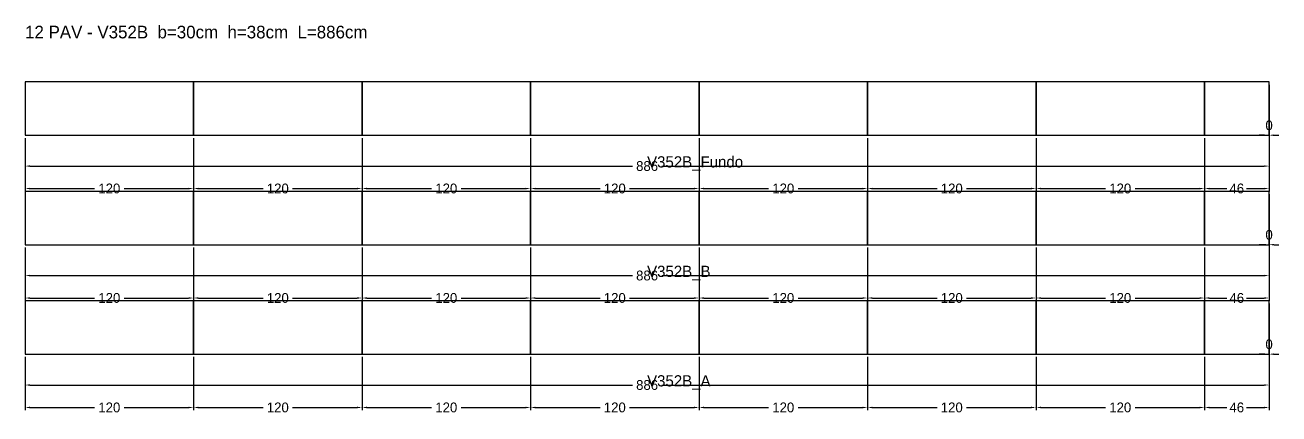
# Model space of a CAD drawing. Header units: metres. Extents: x 180 to 6304, y -11808 to -336.
# Drawn here: x 2256 to 3149, y -4092 to -3815 of the extents above; entities that cross this region are included whole.
import ezdxf

# ---------------------------------------------------------------- set-up
doc = ezdxf.new("R2010")
doc.units = ezdxf.units.M
doc.layers.add('COTA', color=3, linetype='Continuous')
doc.dimstyles.new('COTA_VIG', dxfattribs={"dimtxt": 7, "dimasz": 3.5, "dimexe": 2, "dimexo": 2, "dimgap": 1.5, "dimtad": 1, "dimdec": 1, "dimcen": 2.5, "dimclrd": 3, "dimclre": 3, "dimclrt": 3, "dimazin": 3, "dimtfac": 1, "dimtmove": 0, "dimatfit": 3})

# ---------------------------------------------------------------- blocks, each defined once
blk = doc.blocks.new('_CLOSEDFILLED')
at = {"color": 0, "linetype": 'BYBLOCK'}
blk.add_solid([(-1, 0.16), (0, 0), (-1, -0.16)], dxfattribs=at)
blk = doc.blocks.new('*D1021')
at = {"color": 3}
for p, q in [((2256.09, -4051.15), (2256.09, -4073.15)), ((3142.09, -4051.15), (3142.09, -4073.15)), ((2259.59, -4071.15), (2688.59, -4071.15)), ((2709.59, -4071.15), (3138.59, -4071.15))]:
    blk.add_line(p, q, dxfattribs=at)
at = {"layer": 'Defpoints'}
for p in [(2256.09, -4049.15), (3142.09, -4049.15), (2256.09, -4071.15)]:
    blk.add_point(p, dxfattribs=at)
at = {"layer": 'COTA', "color": 3, "xscale": 3.5, "yscale": 3.5, "rotation": 180}
blk.add_blockref('_CLOSEDFILLED', (2256.09, -4071.15), dxfattribs=at)
at = {"layer": 'COTA', "color": 3, "xscale": 3.5, "yscale": 3.5}
blk.add_blockref('_CLOSEDFILLED', (3142.09, -4071.15), dxfattribs=at)
at = {"layer": 'COTA', "color": 3, "insert": (2699.09, -4071.15), "char_height": 7, "attachment_point": 5}
blk.add_mtext('886', dxfattribs=at)
blk = doc.blocks.new('*D1022')
at = {"color": 3}
for p, q in [((2256.09, -4051.15), (2256.09, -4089.15)), ((2376.09, -4051.15), (2376.09, -4089.15)), ((2259.59, -4087.15), (2305.59, -4087.15)), ((2326.59, -4087.15), (2372.59, -4087.15))]:
    blk.add_line(p, q, dxfattribs=at)
at = {"layer": 'Defpoints'}
for p in [(2256.09, -4049.15), (2376.09, -4049.15), (2256.09, -4087.15)]:
    blk.add_point(p, dxfattribs=at)
at = {"layer": 'COTA', "color": 3, "xscale": 3.5, "yscale": 3.5, "rotation": 180}
blk.add_blockref('_CLOSEDFILLED', (2256.09, -4087.15), dxfattribs=at)
at = {"layer": 'COTA', "color": 3, "xscale": 3.5, "yscale": 3.5}
blk.add_blockref('_CLOSEDFILLED', (2376.09, -4087.15), dxfattribs=at)
at = {"layer": 'COTA', "color": 3, "insert": (2316.09, -4087.15), "char_height": 7, "attachment_point": 5}
blk.add_mtext('120', dxfattribs=at)
blk = doc.blocks.new('*D1023')
at = {"color": 3}
for p, q in [((2376.09, -4051.15), (2376.09, -4089.15)), ((2496.09, -4051.15), (2496.09, -4089.15)), ((2379.59, -4087.15), (2425.59, -4087.15)), ((2446.59, -4087.15), (2492.59, -4087.15))]:
    blk.add_line(p, q, dxfattribs=at)
at = {"layer": 'Defpoints'}
for p in [(2376.09, -4049.15), (2496.09, -4049.15), (2376.09, -4087.15)]:
    blk.add_point(p, dxfattribs=at)
at = {"layer": 'COTA', "color": 3, "xscale": 3.5, "yscale": 3.5, "rotation": 180}
blk.add_blockref('_CLOSEDFILLED', (2376.09, -4087.15), dxfattribs=at)
at = {"layer": 'COTA', "color": 3, "xscale": 3.5, "yscale": 3.5}
blk.add_blockref('_CLOSEDFILLED', (2496.09, -4087.15), dxfattribs=at)
at = {"layer": 'COTA', "color": 3, "insert": (2436.09, -4087.15), "char_height": 7, "attachment_point": 5}
blk.add_mtext('120', dxfattribs=at)
blk = doc.blocks.new('*D1024')
at = {"color": 3}
for p, q in [((2496.09, -4051.15), (2496.09, -4089.15)), ((2616.09, -4051.15), (2616.09, -4089.15)), ((2499.59, -4087.15), (2545.59, -4087.15)), ((2566.59, -4087.15), (2612.59, -4087.15))]:
    blk.add_line(p, q, dxfattribs=at)
at = {"layer": 'Defpoints'}
for p in [(2496.09, -4049.15), (2616.09, -4049.15), (2496.09, -4087.15)]:
    blk.add_point(p, dxfattribs=at)
at = {"layer": 'COTA', "color": 3, "xscale": 3.5, "yscale": 3.5, "rotation": 180}
blk.add_blockref('_CLOSEDFILLED', (2496.09, -4087.15), dxfattribs=at)
at = {"layer": 'COTA', "color": 3, "xscale": 3.5, "yscale": 3.5}
blk.add_blockref('_CLOSEDFILLED', (2616.09, -4087.15), dxfattribs=at)
at = {"layer": 'COTA', "color": 3, "insert": (2556.09, -4087.15), "char_height": 7, "attachment_point": 5}
blk.add_mtext('120', dxfattribs=at)
blk = doc.blocks.new('*D1025')
at = {"color": 3}
for p, q in [((2616.09, -4051.15), (2616.09, -4089.15)), ((2736.09, -4051.15), (2736.09, -4089.15)), ((2619.59, -4087.15), (2665.59, -4087.15)), ((2686.59, -4087.15), (2732.59, -4087.15))]:
    blk.add_line(p, q, dxfattribs=at)
at = {"layer": 'Defpoints'}
for p in [(2616.09, -4049.15), (2736.09, -4049.15), (2616.09, -4087.15)]:
    blk.add_point(p, dxfattribs=at)
at = {"layer": 'COTA', "color": 3, "xscale": 3.5, "yscale": 3.5, "rotation": 180}
blk.add_blockref('_CLOSEDFILLED', (2616.09, -4087.15), dxfattribs=at)
at = {"layer": 'COTA', "color": 3, "xscale": 3.5, "yscale": 3.5}
blk.add_blockref('_CLOSEDFILLED', (2736.09, -4087.15), dxfattribs=at)
at = {"layer": 'COTA', "color": 3, "insert": (2676.09, -4087.15), "char_height": 7, "attachment_point": 5}
blk.add_mtext('120', dxfattribs=at)
blk = doc.blocks.new('*D1026')
at = {"color": 3}
for p, q in [((2736.09, -4051.15), (2736.09, -4089.15)), ((2856.09, -4051.15), (2856.09, -4089.15)), ((2739.59, -4087.15), (2785.59, -4087.15)), ((2806.59, -4087.15), (2852.59, -4087.15))]:
    blk.add_line(p, q, dxfattribs=at)
at = {"layer": 'Defpoints'}
for p in [(2736.09, -4049.15), (2856.09, -4049.15), (2736.09, -4087.15)]:
    blk.add_point(p, dxfattribs=at)
at = {"layer": 'COTA', "color": 3, "xscale": 3.5, "yscale": 3.5, "rotation": 180}
blk.add_blockref('_CLOSEDFILLED', (2736.09, -4087.15), dxfattribs=at)
at = {"layer": 'COTA', "color": 3, "xscale": 3.5, "yscale": 3.5}
blk.add_blockref('_CLOSEDFILLED', (2856.09, -4087.15), dxfattribs=at)
at = {"layer": 'COTA', "color": 3, "insert": (2796.09, -4087.15), "char_height": 7, "attachment_point": 5}
blk.add_mtext('120', dxfattribs=at)
blk = doc.blocks.new('*D1027')
at = {"color": 3}
for p, q in [((2856.09, -4051.15), (2856.09, -4089.15)), ((2976.09, -4051.15), (2976.09, -4089.15)), ((2859.59, -4087.15), (2905.59, -4087.15)), ((2926.59, -4087.15), (2972.59, -4087.15))]:
    blk.add_line(p, q, dxfattribs=at)
at = {"layer": 'Defpoints'}
for p in [(2856.09, -4049.15), (2976.09, -4049.15), (2856.09, -4087.15)]:
    blk.add_point(p, dxfattribs=at)
at = {"layer": 'COTA', "color": 3, "xscale": 3.5, "yscale": 3.5, "rotation": 180}
blk.add_blockref('_CLOSEDFILLED', (2856.09, -4087.15), dxfattribs=at)
at = {"layer": 'COTA', "color": 3, "xscale": 3.5, "yscale": 3.5}
blk.add_blockref('_CLOSEDFILLED', (2976.09, -4087.15), dxfattribs=at)
at = {"layer": 'COTA', "color": 3, "insert": (2916.09, -4087.15), "char_height": 7, "attachment_point": 5}
blk.add_mtext('120', dxfattribs=at)
blk = doc.blocks.new('*D1028')
at = {"color": 3}
for p, q in [((2976.09, -4051.15), (2976.09, -4089.15)), ((3096.09, -4051.15), (3096.09, -4089.15)), ((2979.59, -4087.15), (3025.59, -4087.15)), ((3046.59, -4087.15), (3092.59, -4087.15))]:
    blk.add_line(p, q, dxfattribs=at)
at = {"layer": 'Defpoints'}
for p in [(2976.09, -4049.15), (3096.09, -4049.15), (2976.09, -4087.15)]:
    blk.add_point(p, dxfattribs=at)
at = {"layer": 'COTA', "color": 3, "xscale": 3.5, "yscale": 3.5, "rotation": 180}
blk.add_blockref('_CLOSEDFILLED', (2976.09, -4087.15), dxfattribs=at)
at = {"layer": 'COTA', "color": 3, "xscale": 3.5, "yscale": 3.5}
blk.add_blockref('_CLOSEDFILLED', (3096.09, -4087.15), dxfattribs=at)
at = {"layer": 'COTA', "color": 3, "insert": (3036.09, -4087.15), "char_height": 7, "attachment_point": 5}
blk.add_mtext('120', dxfattribs=at)
blk = doc.blocks.new('*D1029')
at = {"color": 3}
for p, q in [((3096.09, -4051.15), (3096.09, -4089.15)), ((3142.09, -4051.15), (3142.09, -4089.15)), ((3099.59, -4087.15), (3112.09, -4087.15)), ((3126.09, -4087.15), (3138.59, -4087.15))]:
    blk.add_line(p, q, dxfattribs=at)
at = {"layer": 'Defpoints'}
for p in [(3096.09, -4049.15), (3142.09, -4049.15), (3096.09, -4087.15)]:
    blk.add_point(p, dxfattribs=at)
at = {"layer": 'COTA', "color": 3, "xscale": 3.5, "yscale": 3.5, "rotation": 180}
blk.add_blockref('_CLOSEDFILLED', (3096.09, -4087.15), dxfattribs=at)
at = {"layer": 'COTA', "color": 3, "xscale": 3.5, "yscale": 3.5}
blk.add_blockref('_CLOSEDFILLED', (3142.09, -4087.15), dxfattribs=at)
at = {"layer": 'COTA', "color": 3, "insert": (3119.09, -4087.15), "char_height": 7, "attachment_point": 5}
blk.add_mtext('46', dxfattribs=at)
blk = doc.blocks.new('*D1031')
at = {"color": 3}
for p, q in [((2256.09, -3973.15), (2256.09, -3995.15)), ((3142.09, -3973.15), (3142.09, -3995.15)), ((2259.59, -3993.15), (2688.59, -3993.15)), ((2709.59, -3993.15), (3138.59, -3993.15))]:
    blk.add_line(p, q, dxfattribs=at)
at = {"layer": 'Defpoints'}
for p in [(2256.09, -3971.15), (3142.09, -3971.15), (2256.09, -3993.15)]:
    blk.add_point(p, dxfattribs=at)
at = {"layer": 'COTA', "color": 3, "xscale": 3.5, "yscale": 3.5, "rotation": 180}
blk.add_blockref('_CLOSEDFILLED', (2256.09, -3993.15), dxfattribs=at)
at = {"layer": 'COTA', "color": 3, "xscale": 3.5, "yscale": 3.5}
blk.add_blockref('_CLOSEDFILLED', (3142.09, -3993.15), dxfattribs=at)
at = {"layer": 'COTA', "color": 3, "insert": (2699.09, -3993.15), "char_height": 7, "attachment_point": 5}
blk.add_mtext('886', dxfattribs=at)
blk = doc.blocks.new('*D1032')
at = {"color": 3}
for p, q in [((2256.09, -3973.15), (2256.09, -4011.15)), ((2376.09, -3973.15), (2376.09, -4011.15)), ((2259.59, -4009.15), (2305.59, -4009.15)), ((2326.59, -4009.15), (2372.59, -4009.15))]:
    blk.add_line(p, q, dxfattribs=at)
at = {"layer": 'Defpoints'}
for p in [(2256.09, -3971.15), (2376.09, -3971.15), (2256.09, -4009.15)]:
    blk.add_point(p, dxfattribs=at)
at = {"layer": 'COTA', "color": 3, "xscale": 3.5, "yscale": 3.5, "rotation": 180}
blk.add_blockref('_CLOSEDFILLED', (2256.09, -4009.15), dxfattribs=at)
at = {"layer": 'COTA', "color": 3, "xscale": 3.5, "yscale": 3.5}
blk.add_blockref('_CLOSEDFILLED', (2376.09, -4009.15), dxfattribs=at)
at = {"layer": 'COTA', "color": 3, "insert": (2316.09, -4009.15), "char_height": 7, "attachment_point": 5}
blk.add_mtext('120', dxfattribs=at)
blk = doc.blocks.new('*D1033')
at = {"color": 3}
for p, q in [((2376.09, -3973.15), (2376.09, -4011.15)), ((2496.09, -3973.15), (2496.09, -4011.15)), ((2379.59, -4009.15), (2425.59, -4009.15)), ((2446.59, -4009.15), (2492.59, -4009.15))]:
    blk.add_line(p, q, dxfattribs=at)
at = {"layer": 'Defpoints'}
for p in [(2376.09, -3971.15), (2496.09, -3971.15), (2376.09, -4009.15)]:
    blk.add_point(p, dxfattribs=at)
at = {"layer": 'COTA', "color": 3, "xscale": 3.5, "yscale": 3.5, "rotation": 180}
blk.add_blockref('_CLOSEDFILLED', (2376.09, -4009.15), dxfattribs=at)
at = {"layer": 'COTA', "color": 3, "xscale": 3.5, "yscale": 3.5}
blk.add_blockref('_CLOSEDFILLED', (2496.09, -4009.15), dxfattribs=at)
at = {"layer": 'COTA', "color": 3, "insert": (2436.09, -4009.15), "char_height": 7, "attachment_point": 5}
blk.add_mtext('120', dxfattribs=at)
blk = doc.blocks.new('*D1034')
at = {"color": 3}
for p, q in [((2496.09, -3973.15), (2496.09, -4011.15)), ((2616.09, -3973.15), (2616.09, -4011.15)), ((2499.59, -4009.15), (2545.59, -4009.15)), ((2566.59, -4009.15), (2612.59, -4009.15))]:
    blk.add_line(p, q, dxfattribs=at)
at = {"layer": 'Defpoints'}
for p in [(2496.09, -3971.15), (2616.09, -3971.15), (2496.09, -4009.15)]:
    blk.add_point(p, dxfattribs=at)
at = {"layer": 'COTA', "color": 3, "xscale": 3.5, "yscale": 3.5, "rotation": 180}
blk.add_blockref('_CLOSEDFILLED', (2496.09, -4009.15), dxfattribs=at)
at = {"layer": 'COTA', "color": 3, "xscale": 3.5, "yscale": 3.5}
blk.add_blockref('_CLOSEDFILLED', (2616.09, -4009.15), dxfattribs=at)
at = {"layer": 'COTA', "color": 3, "insert": (2556.09, -4009.15), "char_height": 7, "attachment_point": 5}
blk.add_mtext('120', dxfattribs=at)
blk = doc.blocks.new('*D1035')
at = {"color": 3}
for p, q in [((2616.09, -3973.15), (2616.09, -4011.15)), ((2736.09, -3973.15), (2736.09, -4011.15)), ((2619.59, -4009.15), (2665.59, -4009.15)), ((2686.59, -4009.15), (2732.59, -4009.15))]:
    blk.add_line(p, q, dxfattribs=at)
at = {"layer": 'Defpoints'}
for p in [(2616.09, -3971.15), (2736.09, -3971.15), (2616.09, -4009.15)]:
    blk.add_point(p, dxfattribs=at)
at = {"layer": 'COTA', "color": 3, "xscale": 3.5, "yscale": 3.5, "rotation": 180}
blk.add_blockref('_CLOSEDFILLED', (2616.09, -4009.15), dxfattribs=at)
at = {"layer": 'COTA', "color": 3, "xscale": 3.5, "yscale": 3.5}
blk.add_blockref('_CLOSEDFILLED', (2736.09, -4009.15), dxfattribs=at)
at = {"layer": 'COTA', "color": 3, "insert": (2676.09, -4009.15), "char_height": 7, "attachment_point": 5}
blk.add_mtext('120', dxfattribs=at)
blk = doc.blocks.new('*D1036')
at = {"color": 3}
for p, q in [((2736.09, -3973.15), (2736.09, -4011.15)), ((2856.09, -3973.15), (2856.09, -4011.15)), ((2739.59, -4009.15), (2785.59, -4009.15)), ((2806.59, -4009.15), (2852.59, -4009.15))]:
    blk.add_line(p, q, dxfattribs=at)
at = {"layer": 'Defpoints'}
for p in [(2736.09, -3971.15), (2856.09, -3971.15), (2736.09, -4009.15)]:
    blk.add_point(p, dxfattribs=at)
at = {"layer": 'COTA', "color": 3, "xscale": 3.5, "yscale": 3.5, "rotation": 180}
blk.add_blockref('_CLOSEDFILLED', (2736.09, -4009.15), dxfattribs=at)
at = {"layer": 'COTA', "color": 3, "xscale": 3.5, "yscale": 3.5}
blk.add_blockref('_CLOSEDFILLED', (2856.09, -4009.15), dxfattribs=at)
at = {"layer": 'COTA', "color": 3, "insert": (2796.09, -4009.15), "char_height": 7, "attachment_point": 5}
blk.add_mtext('120', dxfattribs=at)
blk = doc.blocks.new('*D1037')
at = {"color": 3}
for p, q in [((2856.09, -3973.15), (2856.09, -4011.15)), ((2976.09, -3973.15), (2976.09, -4011.15)), ((2859.59, -4009.15), (2905.59, -4009.15)), ((2926.59, -4009.15), (2972.59, -4009.15))]:
    blk.add_line(p, q, dxfattribs=at)
at = {"layer": 'Defpoints'}
for p in [(2856.09, -3971.15), (2976.09, -3971.15), (2856.09, -4009.15)]:
    blk.add_point(p, dxfattribs=at)
at = {"layer": 'COTA', "color": 3, "xscale": 3.5, "yscale": 3.5, "rotation": 180}
blk.add_blockref('_CLOSEDFILLED', (2856.09, -4009.15), dxfattribs=at)
at = {"layer": 'COTA', "color": 3, "xscale": 3.5, "yscale": 3.5}
blk.add_blockref('_CLOSEDFILLED', (2976.09, -4009.15), dxfattribs=at)
at = {"layer": 'COTA', "color": 3, "insert": (2916.09, -4009.15), "char_height": 7, "attachment_point": 5}
blk.add_mtext('120', dxfattribs=at)
blk = doc.blocks.new('*D1038')
at = {"color": 3}
for p, q in [((2976.09, -3973.15), (2976.09, -4011.15)), ((3096.09, -3973.15), (3096.09, -4011.15)), ((2979.59, -4009.15), (3025.59, -4009.15)), ((3046.59, -4009.15), (3092.59, -4009.15))]:
    blk.add_line(p, q, dxfattribs=at)
at = {"layer": 'Defpoints'}
for p in [(2976.09, -3971.15), (3096.09, -3971.15), (2976.09, -4009.15)]:
    blk.add_point(p, dxfattribs=at)
at = {"layer": 'COTA', "color": 3, "xscale": 3.5, "yscale": 3.5, "rotation": 180}
blk.add_blockref('_CLOSEDFILLED', (2976.09, -4009.15), dxfattribs=at)
at = {"layer": 'COTA', "color": 3, "xscale": 3.5, "yscale": 3.5}
blk.add_blockref('_CLOSEDFILLED', (3096.09, -4009.15), dxfattribs=at)
at = {"layer": 'COTA', "color": 3, "insert": (3036.09, -4009.15), "char_height": 7, "attachment_point": 5}
blk.add_mtext('120', dxfattribs=at)
blk = doc.blocks.new('*D1039')
at = {"color": 3}
for p, q in [((3096.09, -3973.15), (3096.09, -4011.15)), ((3142.09, -3973.15), (3142.09, -4011.15)), ((3099.59, -4009.15), (3112.09, -4009.15)), ((3126.09, -4009.15), (3138.59, -4009.15))]:
    blk.add_line(p, q, dxfattribs=at)
at = {"layer": 'Defpoints'}
for p in [(3096.09, -3971.15), (3142.09, -3971.15), (3096.09, -4009.15)]:
    blk.add_point(p, dxfattribs=at)
at = {"layer": 'COTA', "color": 3, "xscale": 3.5, "yscale": 3.5, "rotation": 180}
blk.add_blockref('_CLOSEDFILLED', (3096.09, -4009.15), dxfattribs=at)
at = {"layer": 'COTA', "color": 3, "xscale": 3.5, "yscale": 3.5}
blk.add_blockref('_CLOSEDFILLED', (3142.09, -4009.15), dxfattribs=at)
at = {"layer": 'COTA', "color": 3, "insert": (3119.09, -4009.15), "char_height": 7, "attachment_point": 5}
blk.add_mtext('46', dxfattribs=at)
blk = doc.blocks.new('*D1041')
at = {"color": 3}
for p, q in [((2256.09, -3895.15), (2256.09, -3917.15)), ((3142.09, -3895.15), (3142.09, -3917.15)), ((2259.59, -3915.15), (2688.59, -3915.15)), ((2709.59, -3915.15), (3138.59, -3915.15))]:
    blk.add_line(p, q, dxfattribs=at)
at = {"layer": 'Defpoints'}
for p in [(2256.09, -3893.15), (3142.09, -3893.15), (2256.09, -3915.15)]:
    blk.add_point(p, dxfattribs=at)
at = {"layer": 'COTA', "color": 3, "xscale": 3.5, "yscale": 3.5, "rotation": 180}
blk.add_blockref('_CLOSEDFILLED', (2256.09, -3915.15), dxfattribs=at)
at = {"layer": 'COTA', "color": 3, "xscale": 3.5, "yscale": 3.5}
blk.add_blockref('_CLOSEDFILLED', (3142.09, -3915.15), dxfattribs=at)
at = {"layer": 'COTA', "color": 3, "insert": (2699.09, -3915.15), "char_height": 7, "attachment_point": 5}
blk.add_mtext('886', dxfattribs=at)
blk = doc.blocks.new('*D1042')
at = {"color": 3}
for p, q in [((2256.09, -3895.15), (2256.09, -3933.15)), ((2376.09, -3895.15), (2376.09, -3933.15)), ((2259.59, -3931.15), (2305.59, -3931.15)), ((2326.59, -3931.15), (2372.59, -3931.15))]:
    blk.add_line(p, q, dxfattribs=at)
at = {"layer": 'Defpoints'}
for p in [(2256.09, -3893.15), (2376.09, -3893.15), (2256.09, -3931.15)]:
    blk.add_point(p, dxfattribs=at)
at = {"layer": 'COTA', "color": 3, "xscale": 3.5, "yscale": 3.5, "rotation": 180}
blk.add_blockref('_CLOSEDFILLED', (2256.09, -3931.15), dxfattribs=at)
at = {"layer": 'COTA', "color": 3, "xscale": 3.5, "yscale": 3.5}
blk.add_blockref('_CLOSEDFILLED', (2376.09, -3931.15), dxfattribs=at)
at = {"layer": 'COTA', "color": 3, "insert": (2316.09, -3931.15), "char_height": 7, "attachment_point": 5}
blk.add_mtext('120', dxfattribs=at)
blk = doc.blocks.new('*D1043')
at = {"color": 3}
for p, q in [((2376.09, -3895.15), (2376.09, -3933.15)), ((2496.09, -3895.15), (2496.09, -3933.15)), ((2379.59, -3931.15), (2425.59, -3931.15)), ((2446.59, -3931.15), (2492.59, -3931.15))]:
    blk.add_line(p, q, dxfattribs=at)
at = {"layer": 'Defpoints'}
for p in [(2376.09, -3893.15), (2496.09, -3893.15), (2376.09, -3931.15)]:
    blk.add_point(p, dxfattribs=at)
at = {"layer": 'COTA', "color": 3, "xscale": 3.5, "yscale": 3.5, "rotation": 180}
blk.add_blockref('_CLOSEDFILLED', (2376.09, -3931.15), dxfattribs=at)
at = {"layer": 'COTA', "color": 3, "xscale": 3.5, "yscale": 3.5}
blk.add_blockref('_CLOSEDFILLED', (2496.09, -3931.15), dxfattribs=at)
at = {"layer": 'COTA', "color": 3, "insert": (2436.09, -3931.15), "char_height": 7, "attachment_point": 5}
blk.add_mtext('120', dxfattribs=at)
blk = doc.blocks.new('*D1044')
at = {"color": 3}
for p, q in [((2496.09, -3895.15), (2496.09, -3933.15)), ((2616.09, -3895.15), (2616.09, -3933.15)), ((2499.59, -3931.15), (2545.59, -3931.15)), ((2566.59, -3931.15), (2612.59, -3931.15))]:
    blk.add_line(p, q, dxfattribs=at)
at = {"layer": 'Defpoints'}
for p in [(2496.09, -3893.15), (2616.09, -3893.15), (2496.09, -3931.15)]:
    blk.add_point(p, dxfattribs=at)
at = {"layer": 'COTA', "color": 3, "xscale": 3.5, "yscale": 3.5, "rotation": 180}
blk.add_blockref('_CLOSEDFILLED', (2496.09, -3931.15), dxfattribs=at)
at = {"layer": 'COTA', "color": 3, "xscale": 3.5, "yscale": 3.5}
blk.add_blockref('_CLOSEDFILLED', (2616.09, -3931.15), dxfattribs=at)
at = {"layer": 'COTA', "color": 3, "insert": (2556.09, -3931.15), "char_height": 7, "attachment_point": 5}
blk.add_mtext('120', dxfattribs=at)
blk = doc.blocks.new('*D1045')
at = {"color": 3}
for p, q in [((2616.09, -3895.15), (2616.09, -3933.15)), ((2736.09, -3895.15), (2736.09, -3933.15)), ((2619.59, -3931.15), (2665.59, -3931.15)), ((2686.59, -3931.15), (2732.59, -3931.15))]:
    blk.add_line(p, q, dxfattribs=at)
at = {"layer": 'Defpoints'}
for p in [(2616.09, -3893.15), (2736.09, -3893.15), (2616.09, -3931.15)]:
    blk.add_point(p, dxfattribs=at)
at = {"layer": 'COTA', "color": 3, "xscale": 3.5, "yscale": 3.5, "rotation": 180}
blk.add_blockref('_CLOSEDFILLED', (2616.09, -3931.15), dxfattribs=at)
at = {"layer": 'COTA', "color": 3, "xscale": 3.5, "yscale": 3.5}
blk.add_blockref('_CLOSEDFILLED', (2736.09, -3931.15), dxfattribs=at)
at = {"layer": 'COTA', "color": 3, "insert": (2676.09, -3931.15), "char_height": 7, "attachment_point": 5}
blk.add_mtext('120', dxfattribs=at)
blk = doc.blocks.new('*D1046')
at = {"color": 3}
for p, q in [((2736.09, -3895.15), (2736.09, -3933.15)), ((2856.09, -3895.15), (2856.09, -3933.15)), ((2739.59, -3931.15), (2785.59, -3931.15)), ((2806.59, -3931.15), (2852.59, -3931.15))]:
    blk.add_line(p, q, dxfattribs=at)
at = {"layer": 'Defpoints'}
for p in [(2736.09, -3893.15), (2856.09, -3893.15), (2736.09, -3931.15)]:
    blk.add_point(p, dxfattribs=at)
at = {"layer": 'COTA', "color": 3, "xscale": 3.5, "yscale": 3.5, "rotation": 180}
blk.add_blockref('_CLOSEDFILLED', (2736.09, -3931.15), dxfattribs=at)
at = {"layer": 'COTA', "color": 3, "xscale": 3.5, "yscale": 3.5}
blk.add_blockref('_CLOSEDFILLED', (2856.09, -3931.15), dxfattribs=at)
at = {"layer": 'COTA', "color": 3, "insert": (2796.09, -3931.15), "char_height": 7, "attachment_point": 5}
blk.add_mtext('120', dxfattribs=at)
blk = doc.blocks.new('*D1047')
at = {"color": 3}
for p, q in [((2856.09, -3895.15), (2856.09, -3933.15)), ((2976.09, -3895.15), (2976.09, -3933.15)), ((2859.59, -3931.15), (2905.59, -3931.15)), ((2926.59, -3931.15), (2972.59, -3931.15))]:
    blk.add_line(p, q, dxfattribs=at)
at = {"layer": 'Defpoints'}
for p in [(2856.09, -3893.15), (2976.09, -3893.15), (2856.09, -3931.15)]:
    blk.add_point(p, dxfattribs=at)
at = {"layer": 'COTA', "color": 3, "xscale": 3.5, "yscale": 3.5, "rotation": 180}
blk.add_blockref('_CLOSEDFILLED', (2856.09, -3931.15), dxfattribs=at)
at = {"layer": 'COTA', "color": 3, "xscale": 3.5, "yscale": 3.5}
blk.add_blockref('_CLOSEDFILLED', (2976.09, -3931.15), dxfattribs=at)
at = {"layer": 'COTA', "color": 3, "insert": (2916.09, -3931.15), "char_height": 7, "attachment_point": 5}
blk.add_mtext('120', dxfattribs=at)
blk = doc.blocks.new('*D1048')
at = {"color": 3}
for p, q in [((2976.09, -3895.15), (2976.09, -3933.15)), ((3096.09, -3895.15), (3096.09, -3933.15)), ((2979.59, -3931.15), (3025.59, -3931.15)), ((3046.59, -3931.15), (3092.59, -3931.15))]:
    blk.add_line(p, q, dxfattribs=at)
at = {"layer": 'Defpoints'}
for p in [(2976.09, -3893.15), (3096.09, -3893.15), (2976.09, -3931.15)]:
    blk.add_point(p, dxfattribs=at)
at = {"layer": 'COTA', "color": 3, "xscale": 3.5, "yscale": 3.5, "rotation": 180}
blk.add_blockref('_CLOSEDFILLED', (2976.09, -3931.15), dxfattribs=at)
at = {"layer": 'COTA', "color": 3, "xscale": 3.5, "yscale": 3.5}
blk.add_blockref('_CLOSEDFILLED', (3096.09, -3931.15), dxfattribs=at)
at = {"layer": 'COTA', "color": 3, "insert": (3036.09, -3931.15), "char_height": 7, "attachment_point": 5}
blk.add_mtext('120', dxfattribs=at)
blk = doc.blocks.new('*D1049')
at = {"color": 3}
for p, q in [((3096.09, -3895.15), (3096.09, -3933.15)), ((3142.09, -3895.15), (3142.09, -3933.15)), ((3099.59, -3931.15), (3112.09, -3931.15)), ((3126.09, -3931.15), (3138.59, -3931.15))]:
    blk.add_line(p, q, dxfattribs=at)
at = {"layer": 'Defpoints'}
for p in [(3096.09, -3893.15), (3142.09, -3893.15), (3096.09, -3931.15)]:
    blk.add_point(p, dxfattribs=at)
at = {"layer": 'COTA', "color": 3, "xscale": 3.5, "yscale": 3.5, "rotation": 180}
blk.add_blockref('_CLOSEDFILLED', (3096.09, -3931.15), dxfattribs=at)
at = {"layer": 'COTA', "color": 3, "xscale": 3.5, "yscale": 3.5}
blk.add_blockref('_CLOSEDFILLED', (3142.09, -3931.15), dxfattribs=at)
at = {"layer": 'COTA', "color": 3, "insert": (3119.09, -3931.15), "char_height": 7, "attachment_point": 5}
blk.add_mtext('46', dxfattribs=at)

msp = doc.modelspace()

# ---------------------------------------------------------------- linework, layer by layer
at = {"layer": 'Paineis'}
for points in [[(2256.09, -3893.15), (2376.09, -3893.15), (2376.09, -3855.15), (2256.09, -3855.15)], [(2376.09, -3893.15), (2496.09, -3893.15), (2496.09, -3855.15), (2376.09, -3855.15)], [(2496.09, -3893.15), (2616.09, -3893.15), (2616.09, -3855.15), (2496.09, -3855.15)], [(2616.09, -3893.15), (2736.09, -3893.15), (2736.09, -3855.15), (2616.09, -3855.15)], [(2736.09, -3893.15), (2856.09, -3893.15), (2856.09, -3855.15), (2736.09, -3855.15)], [(2856.09, -3893.15), (2976.09, -3893.15), (2976.09, -3855.15), (2856.09, -3855.15)], [(2976.09, -3893.15), (3096.09, -3893.15), (3096.09, -3855.15), (2976.09, -3855.15)], [(3096.09, -3893.15), (3142.09, -3893.15), (3142.09, -3855.15), (3096.09, -3855.15)], [(2256.09, -3971.15), (2376.09, -3971.15), (2376.09, -3933.15), (2256.09, -3933.15)], [(2376.09, -3971.15), (2496.09, -3971.15), (2496.09, -3933.15), (2376.09, -3933.15)], [(2496.09, -3971.15), (2616.09, -3971.15), (2616.09, -3933.15), (2496.09, -3933.15)], [(2616.09, -3971.15), (2736.09, -3971.15), (2736.09, -3933.15), (2616.09, -3933.15)], [(2736.09, -3971.15), (2856.09, -3971.15), (2856.09, -3933.15), (2736.09, -3933.15)], [(2856.09, -3971.15), (2976.09, -3971.15), (2976.09, -3933.15), (2856.09, -3933.15)], [(2976.09, -3971.15), (3096.09, -3971.15), (3096.09, -3933.15), (2976.09, -3933.15)], [(3096.09, -3971.15), (3142.09, -3971.15), (3142.09, -3933.15), (3096.09, -3933.15)], [(2256.09, -4049.15), (2376.09, -4049.15), (2376.09, -4011.15), (2256.09, -4011.15)], [(2376.09, -4049.15), (2496.09, -4049.15), (2496.09, -4011.15), (2376.09, -4011.15)], [(2496.09, -4049.15), (2616.09, -4049.15), (2616.09, -4011.15), (2496.09, -4011.15)], [(2616.09, -4049.15), (2736.09, -4049.15), (2736.09, -4011.15), (2616.09, -4011.15)], [(2736.09, -4049.15), (2856.09, -4049.15), (2856.09, -4011.15), (2736.09, -4011.15)], [(2856.09, -4049.15), (2976.09, -4049.15), (2976.09, -4011.15), (2856.09, -4011.15)], [(2976.09, -4049.15), (3096.09, -4049.15), (3096.09, -4011.15), (2976.09, -4011.15)], [(3096.09, -4049.15), (3142.09, -4049.15), (3142.09, -4011.15), (3096.09, -4011.15)]]:
    msp.add_lwpolyline(points, close=True, dxfattribs=at)

# ---------------------------------------------------------------- texts
at = {"layer": 'NOMENCLATURA', "insert": (2256.09, -3815.15), "char_height": 9, "attachment_point": 1}
msp.add_mtext('12 PAV - V352B  b=30cm  h=38cm  L=886cm', dxfattribs=at)
at = {"layer": 'Texto Secao', "char_height": 8, "attachment_point": 1}
for s, insert in [('V352B_Fundo', (2699.09, -3908.15)), ('V352B_B', (2699.09, -3986.15)), ('V352B_A', (2699.09, -4064.15))]:
    msp.add_mtext(s, dxfattribs=dict(at, insert=insert))

# ---------------------------------------------------------------- dimensions: what is measured, and where the dimension line sits
at = {"layer": 'COTA'}
for base, p1, p2 in [((3142.09, -3893.15), (3142.09, -3893.15), (3142.09, -3855.15)), ((3142.09, -3971.15), (3142.09, -3971.15), (3142.09, -3933.15)), ((3142.09, -4049.15), (3142.09, -4049.15), (3142.09, -4011.15))]:
    msp.add_linear_dim(base=base, p1=p1, p2=p2, dimstyle='COTA_VIG', dxfattribs=at).render()
for base, p1, p2, picture, middle in [((2256.09, -3915.15), (2256.09, -3893.15), (3142.09, -3893.15), '*D1041', (2699.09, -3915.15)), ((2256.09, -3931.15), (2256.09, -3893.15), (2376.09, -3893.15), '*D1042', (2316.09, -3931.15)), ((2376.09, -3931.15), (2376.09, -3893.15), (2496.09, -3893.15), '*D1043', (2436.09, -3931.15)), ((2496.09, -3931.15), (2496.09, -3893.15), (2616.09, -3893.15), '*D1044', (2556.09, -3931.15)), ((2616.09, -3931.15), (2616.09, -3893.15), (2736.09, -3893.15), '*D1045', (2676.09, -3931.15)), ((2736.09, -3931.15), (2736.09, -3893.15), (2856.09, -3893.15), '*D1046', (2796.09, -3931.15)), ((2856.09, -3931.15), (2856.09, -3893.15), (2976.09, -3893.15), '*D1047', (2916.09, -3931.15)), ((2976.09, -3931.15), (2976.09, -3893.15), (3096.09, -3893.15), '*D1048', (3036.09, -3931.15)), ((3096.09, -3931.15), (3096.09, -3893.15), (3142.09, -3893.15), '*D1049', (3119.09, -3931.15)), ((2256.09, -3993.15), (2256.09, -3971.15), (3142.09, -3971.15), '*D1031', (2699.09, -3993.15)), ((2256.09, -4009.15), (2256.09, -3971.15), (2376.09, -3971.15), '*D1032', (2316.09, -4009.15)), ((2376.09, -4009.15), (2376.09, -3971.15), (2496.09, -3971.15), '*D1033', (2436.09, -4009.15)), ((2496.09, -4009.15), (2496.09, -3971.15), (2616.09, -3971.15), '*D1034', (2556.09, -4009.15)), ((2616.09, -4009.15), (2616.09, -3971.15), (2736.09, -3971.15), '*D1035', (2676.09, -4009.15)), ((2736.09, -4009.15), (2736.09, -3971.15), (2856.09, -3971.15), '*D1036', (2796.09, -4009.15)), ((2856.09, -4009.15), (2856.09, -3971.15), (2976.09, -3971.15), '*D1037', (2916.09, -4009.15)), ((2976.09, -4009.15), (2976.09, -3971.15), (3096.09, -3971.15), '*D1038', (3036.09, -4009.15)), ((3096.09, -4009.15), (3096.09, -3971.15), (3142.09, -3971.15), '*D1039', (3119.09, -4009.15)), ((2256.09, -4071.15), (2256.09, -4049.15), (3142.09, -4049.15), '*D1021', (2699.09, -4071.15)), ((2256.09, -4087.15), (2256.09, -4049.15), (2376.09, -4049.15), '*D1022', (2316.09, -4087.15)), ((2376.09, -4087.15), (2376.09, -4049.15), (2496.09, -4049.15), '*D1023', (2436.09, -4087.15)), ((2496.09, -4087.15), (2496.09, -4049.15), (2616.09, -4049.15), '*D1024', (2556.09, -4087.15)), ((2616.09, -4087.15), (2616.09, -4049.15), (2736.09, -4049.15), '*D1025', (2676.09, -4087.15)), ((2736.09, -4087.15), (2736.09, -4049.15), (2856.09, -4049.15), '*D1026', (2796.09, -4087.15)), ((2856.09, -4087.15), (2856.09, -4049.15), (2976.09, -4049.15), '*D1027', (2916.09, -4087.15)), ((2976.09, -4087.15), (2976.09, -4049.15), (3096.09, -4049.15), '*D1028', (3036.09, -4087.15)), ((3096.09, -4087.15), (3096.09, -4049.15), (3142.09, -4049.15), '*D1029', (3119.09, -4087.15))]:
    dim = msp.add_linear_dim(base=base, p1=p1, p2=p2, dimstyle='COTA_VIG', dxfattribs=at)
    dim.commit()
    dim.dimension.update_dxf_attribs({"geometry": picture, "text_midpoint": middle})

doc.saveas('drawing.dxf')
